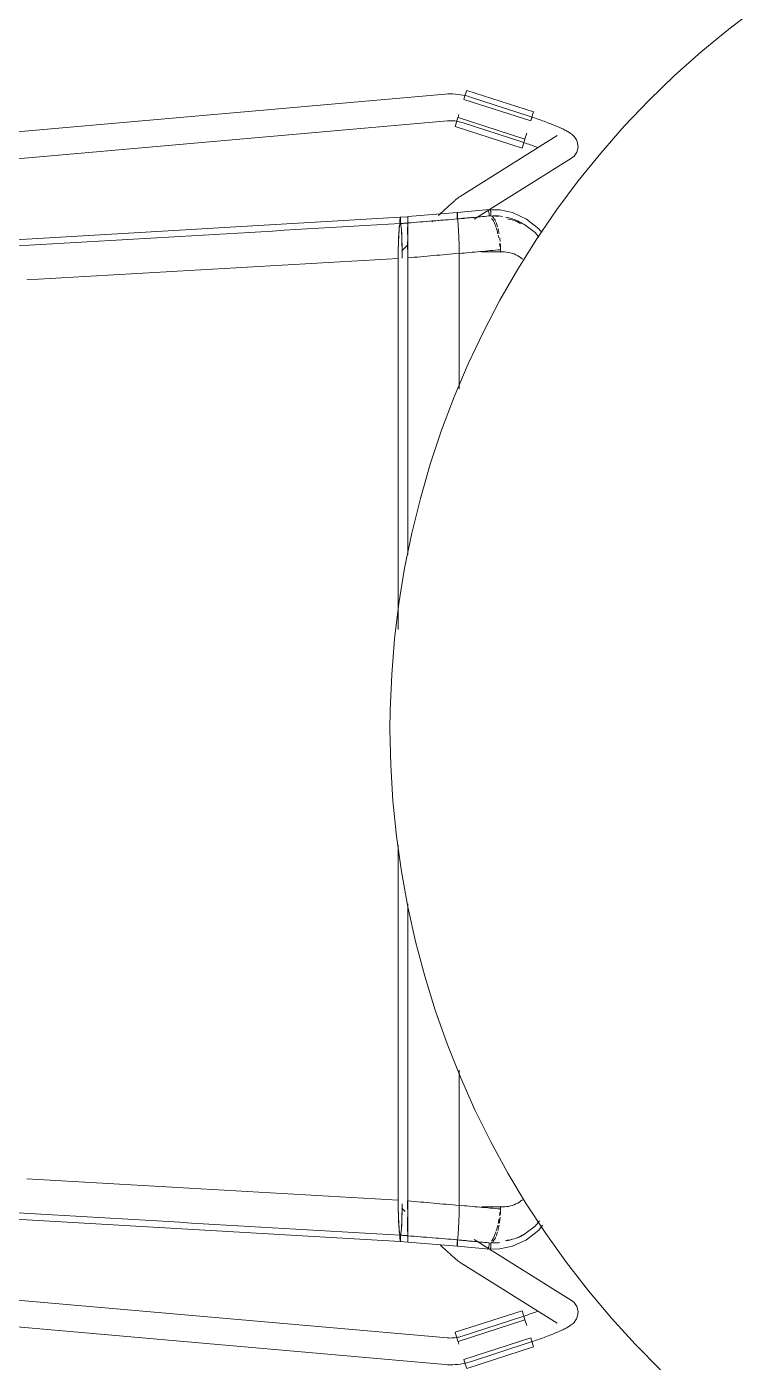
# Model space of a CAD drawing. Header units: millimetres. Extents: x 155927 to 317870, y -36033 to 97293.
# Drawn here: x 158617 to 158945, y 30921 to 31523 of the extents above; entities that cross this region are included whole.
import ezdxf

# ---------------------------------------------------------------- set-up
doc = ezdxf.new("R2010")
doc.units = ezdxf.units.MM
doc.header["$MEASUREMENT"] = 0
doc.layers.add('I-FURN', color=8, linetype='CONTINUOUS', lineweight=9)

msp = doc.modelspace()

# ---------------------------------------------------------------- linework, layer by layer
at = {"layer": 'I-FURN'}
for p, q in [((158944.76, 31531.44), (158932.02, 31521.76)), ((158932.02, 31521.76), (158919.67, 31511.59)), ((158919.67, 31511.59), (158907.74, 31500.93)), ((158907.74, 31500.93), (158896.24, 31489.8)), ((158804.87, 31492.59), (158361.55, 31453.64)), ((158804.92, 31492.59), (158804.87, 31492.59)), ((158806.06, 31492.67), (158804.92, 31492.59)), ((158807.2, 31492.7), (158806.06, 31492.67)), ((158808.34, 31492.68), (158807.2, 31492.7)), ((158809.48, 31492.62), (158808.34, 31492.68)), ((158810.62, 31492.51), (158809.48, 31492.62)), ((158811.75, 31492.36), (158810.62, 31492.51)), ((158812.88, 31492.16), (158811.75, 31492.36)), ((158813.99, 31491.92), (158812.88, 31492.16)), ((158813.29, 31490.38), (158813.93, 31492.35)), ((158813.93, 31492.35), (158814.56, 31494.3)), ((158815.1, 31491.63), (158813.99, 31491.92)), ((158814.56, 31494.3), (158844.56, 31484.61)), ((158816.19, 31491.3), (158815.1, 31491.63)), ((158843.01, 31482.59), (158816.19, 31491.3)), ((158813.25, 31490.26), (158843.26, 31480.57)), ((158896.24, 31489.8), (158885.2, 31478.22)), ((158381.58, 31443.35), (158805.92, 31480.63)), ((158805.92, 31480.63), (158806.58, 31480.68)), ((158806.58, 31480.68), (158807.25, 31480.7)), ((158807.25, 31480.7), (158807.91, 31480.69)), ((158807.91, 31480.69), (158808.57, 31480.65)), ((158808.57, 31480.65), (158809.23, 31480.59)), ((158809.23, 31480.59), (158809.89, 31480.51)), ((158809.34, 31478.15), (158809.97, 31480.1)), ((158809.89, 31480.51), (158810.54, 31480.39)), ((158809.97, 31480.1), (158810.61, 31482.07)), ((158810.54, 31480.39), (158811.19, 31480.25)), ((158840.65, 31472.5), (158810.65, 31482.19)), ((158810.68, 31482.29), (158811.05, 31483.45)), ((158811.19, 31480.25), (158811.83, 31480.09)), ((158811.83, 31480.09), (158812.46, 31479.9)), ((158812.46, 31479.9), (158812.48, 31479.89)), ((158812.48, 31479.89), (158839.3, 31471.18)), ((158843.46, 31482.44), (158843.01, 31482.59)), ((158843.93, 31482.66), (158843.3, 31480.69)), ((158844.2, 31482.2), (158843.46, 31482.44)), ((158844.56, 31484.61), (158843.93, 31482.66)), ((158844.94, 31481.95), (158844.2, 31482.2)), ((158845.67, 31481.7), (158844.94, 31481.95)), ((158846.4, 31481.45), (158845.67, 31481.7)), ((158847.12, 31481.2), (158846.4, 31481.45)), ((158847.84, 31480.94), (158847.12, 31481.2)), ((158848.55, 31480.69), (158847.84, 31480.94)), ((158849.25, 31480.43), (158848.55, 31480.69)), ((158849.93, 31480.18), (158849.25, 31480.43)), ((158850.61, 31479.92), (158849.93, 31480.18)), ((158851.28, 31479.67), (158850.61, 31479.92)), ((158851.93, 31479.42), (158851.28, 31479.67)), ((158852.57, 31479.17), (158851.93, 31479.42)), ((158853.2, 31478.91), (158852.57, 31479.17)), ((158853.81, 31478.67), (158853.2, 31478.91)), ((158809.34, 31478.15), (158839.35, 31468.46)), ((158855.16, 31474.1), (158811.58, 31446.79)), ((158840.68, 31472.6), (158841.49, 31475.08)), ((158854.4, 31478.42), (158853.81, 31478.67)), ((158854.98, 31478.17), (158854.4, 31478.42)), ((158855.54, 31477.93), (158854.98, 31478.17)), ((158856.09, 31477.69), (158855.54, 31477.93)), ((158856.61, 31477.45), (158856.09, 31477.69)), ((158857.12, 31477.22), (158856.61, 31477.45)), ((158857.62, 31476.99), (158857.12, 31477.22)), ((158858.09, 31476.75), (158857.62, 31476.99)), ((158858.55, 31476.52), (158858.09, 31476.75)), ((158858.99, 31476.3), (158858.55, 31476.52)), ((158859.41, 31476.07), (158858.99, 31476.3)), ((158859.82, 31475.84), (158859.41, 31476.07)), ((158860.22, 31475.6), (158859.82, 31475.84)), ((158860.61, 31475.36), (158860.22, 31475.6)), ((158861, 31475.1), (158860.61, 31475.36)), ((158861.39, 31474.83), (158861, 31475.1)), ((158861.79, 31474.51), (158861.39, 31474.83)), ((158862.22, 31474.14), (158861.79, 31474.51)), ((158862.69, 31473.68), (158862.22, 31474.14)), ((158863.2, 31473.05), (158862.69, 31473.68)), ((158863.77, 31472.14), (158863.2, 31473.05)), ((158885.2, 31478.22), (158874.63, 31466.21)), ((158839.63, 31471.07), (158839.3, 31471.18)), ((158839.98, 31470.41), (158839.35, 31468.46)), ((158840.32, 31470.84), (158839.63, 31471.07)), ((158840.61, 31472.38), (158839.98, 31470.41)), ((158841.01, 31470.61), (158840.32, 31470.84)), ((158841.69, 31470.38), (158841.01, 31470.61)), ((158842.37, 31470.14), (158841.69, 31470.38)), ((158843.05, 31469.91), (158842.37, 31470.14)), ((158843.71, 31469.67), (158843.05, 31469.91)), ((158844.37, 31469.44), (158843.71, 31469.67)), ((158845.02, 31469.2), (158844.37, 31469.44)), ((158845.65, 31468.97), (158845.02, 31469.2)), ((158846.28, 31468.73), (158845.65, 31468.97)), ((158864.29, 31470.76), (158863.77, 31472.14)), ((158863.88, 31466.56), (158864.47, 31468.78)), ((158864.47, 31468.78), (158864.29, 31470.76)), ((158824.77, 31440.9), (158861.53, 31463.93)), ((158862.66, 31464.82), (158861.53, 31463.93)), ((158862.66, 31464.82), (158863.88, 31466.56)), ((158874.63, 31466.21), (158864.55, 31453.79)), ((158864.55, 31453.79), (158854.98, 31440.97)), ((158807.07, 31443.03), (158806.7, 31442.68)), ((158807.44, 31443.36), (158807.07, 31443.03)), ((158807.79, 31443.67), (158807.44, 31443.36)), ((158808.13, 31443.97), (158807.79, 31443.67)), ((158808.45, 31444.26), (158808.13, 31443.97)), ((158808.76, 31444.53), (158808.45, 31444.26)), ((158809.05, 31444.79), (158808.76, 31444.53)), ((158809.33, 31445.03), (158809.05, 31444.79)), ((158809.6, 31445.26), (158809.33, 31445.03)), ((158809.85, 31445.48), (158809.6, 31445.26)), ((158810.09, 31445.68), (158809.85, 31445.48)), ((158810.32, 31445.87), (158810.09, 31445.68)), ((158810.54, 31446.05), (158810.32, 31445.87)), ((158810.77, 31446.22), (158810.54, 31446.05)), ((158811, 31446.4), (158810.77, 31446.22)), ((158811.25, 31446.58), (158811, 31446.4)), ((158811.58, 31446.79), (158811.25, 31446.58)), ((158452.84, 31418.15), (158784.75, 31437.44)), ((158784.67, 31436.9), (158784.66, 31436.51)), ((158784.7, 31437.19), (158784.67, 31436.9)), ((158784.72, 31437.38), (158784.7, 31437.19)), ((158784.75, 31437.44), (158784.72, 31437.38)), ((158788.11, 31437.71), (158784.75, 31437.45)), ((158784.78, 31437.37), (158784.75, 31437.44)), ((158784.8, 31437.18), (158784.78, 31437.37)), ((158784.83, 31436.89), (158784.8, 31437.18)), ((158784.85, 31436.51), (158784.83, 31436.89)), ((158788.1, 31437.16), (158788.11, 31437.46)), ((158788.11, 31437.46), (158788.1, 31437.17)), ((158788.1, 31437.17), (158788.1, 31436.78)), ((158788.1, 31436.78), (158788.1, 31437.16)), ((158788.1, 31436.33), (158788.1, 31436.78)), ((158788.1, 31436.78), (158788.1, 31436.33)), ((158788.11, 31437.72), (158810.31, 31439.54)), ((158788.11, 31437.65), (158788.11, 31437.72)), ((158788.11, 31437.72), (158788.11, 31437.65)), ((158788.11, 31437.65), (158788.11, 31437.71)), ((158788.11, 31437.71), (158788.11, 31437.65)), ((158788.11, 31437.46), (158788.11, 31437.65)), ((158788.11, 31437.65), (158788.11, 31437.46)), ((158788.11, 31437.46), (158788.11, 31437.65)), ((158788.11, 31437.65), (158788.11, 31437.46)), ((158788.11, 31437.46), (158788.11, 31437.17)), ((158788.11, 31437.17), (158788.11, 31437.46)), ((158788.11, 31437.17), (158788.12, 31436.78)), ((158788.12, 31436.79), (158788.11, 31437.17)), ((158788.12, 31436.34), (158788.12, 31436.79)), ((158788.12, 31436.78), (158788.12, 31436.33)), ((158802.32, 31438.63), (158801.84, 31438.17)), ((158802.8, 31439.07), (158802.32, 31438.63)), ((158803.27, 31439.52), (158802.8, 31439.07)), ((158803.73, 31439.95), (158803.27, 31439.52)), ((158804.19, 31440.37), (158803.73, 31439.95)), ((158804.63, 31440.78), (158804.19, 31440.37)), ((158805.07, 31441.19), (158804.63, 31440.78)), ((158805.49, 31441.58), (158805.07, 31441.19)), ((158805.9, 31441.96), (158805.49, 31441.58)), ((158806.31, 31442.33), (158805.9, 31441.96)), ((158806.7, 31442.68), (158806.31, 31442.33)), ((158810.22, 31438.62), (158810.21, 31438.17)), ((158810.21, 31438.16), (158810.22, 31438.62)), ((158810.21, 31438.17), (158810.21, 31437.68)), ((158810.21, 31437.67), (158810.21, 31438.16)), ((158810.21, 31437.68), (158810.21, 31437.18)), ((158810.21, 31437.18), (158810.21, 31437.67)), ((158810.21, 31437.18), (158810.22, 31436.71)), ((158810.22, 31436.71), (158810.21, 31437.18)), ((158810.26, 31439.29), (158810.24, 31439)), ((158810.24, 31439), (158810.26, 31439.29)), ((158810.28, 31439.48), (158810.26, 31439.29)), ((158810.26, 31439.29), (158810.28, 31439.48)), ((158810.31, 31439.55), (158810.28, 31439.48)), ((158810.28, 31439.48), (158810.31, 31439.54)), ((158810.31, 31439.55), (158824.8, 31440.97)), ((158810.34, 31439.48), (158810.31, 31439.55)), ((158810.31, 31439.54), (158810.34, 31439.47)), ((158810.36, 31439.29), (158810.34, 31439.48)), ((158810.38, 31438.99), (158810.36, 31439.29)), ((158810.36, 31439.28), (158810.38, 31438.99)), ((158810.4, 31438.61), (158810.38, 31438.99)), ((158810.38, 31438.99), (158810.4, 31438.6)), ((158810.41, 31438.15), (158810.4, 31438.61)), ((158810.4, 31438.6), (158810.41, 31438.15)), ((158810.4, 31436.69), (158810.41, 31437.17)), ((158810.41, 31437.16), (158810.4, 31436.69)), ((158810.4, 31436.69), (158810.6, 31435.81)), ((158810.6, 31435.8), (158810.4, 31436.69)), ((158810.41, 31437.66), (158810.41, 31438.15)), ((158810.41, 31438.15), (158810.41, 31437.66)), ((158810.41, 31437.17), (158810.41, 31437.66)), ((158810.41, 31437.66), (158810.41, 31437.16)), ((158817.95, 31436.62), (158824.39, 31440.66)), ((158829.37, 31440.76), (158823.91, 31440.84)), ((158835.02, 31439.54), (158829.37, 31440.76)), ((158841.33, 31436.64), (158835.02, 31439.54)), ((158854.98, 31440.97), (158845.92, 31427.78)), ((158784.25, 31431.97), (158784.08, 31429.47)), ((158784.44, 31433.72), (158784.25, 31431.97)), ((158784.65, 31434.61), (158784.44, 31433.72)), ((158784.66, 31436.51), (158784.64, 31436.06)), ((158784.64, 31436.06), (158784.64, 31435.57)), ((158784.64, 31435.57), (158784.64, 31435.08)), ((158784.64, 31435.08), (158784.65, 31434.61)), ((158784.86, 31436.06), (158784.85, 31436.51)), ((158784.85, 31434.6), (158784.86, 31435.07)), ((158785.06, 31433.7), (158784.85, 31434.6)), ((158784.86, 31435.56), (158784.86, 31436.06)), ((158784.86, 31435.07), (158784.86, 31435.56)), ((158785.25, 31431.95), (158785.06, 31433.7)), ((158785.41, 31429.45), (158785.25, 31431.95)), ((158788.07, 31432.23), (158788.06, 31429.73)), ((158788.06, 31429.72), (158788.07, 31432.22)), ((158788.09, 31433.98), (158788.07, 31432.23)), ((158788.07, 31432.22), (158788.09, 31433.97)), ((158788.1, 31435.84), (158788.1, 31436.33)), ((158788.1, 31436.33), (158788.1, 31435.84)), ((158788.1, 31435.34), (158788.1, 31435.84)), ((158788.1, 31435.84), (158788.1, 31435.34)), ((158788.1, 31434.87), (158788.1, 31435.34)), ((158788.1, 31435.34), (158788.1, 31434.87)), ((158788.12, 31435.85), (158788.12, 31436.34)), ((158788.12, 31436.33), (158788.12, 31435.84)), ((158788.12, 31435.35), (158788.12, 31435.85)), ((158788.12, 31435.84), (158788.12, 31435.35)), ((158788.12, 31435.35), (158788.12, 31434.88)), ((158788.12, 31434.88), (158788.12, 31435.35)), ((158788.12, 31434.88), (158788.13, 31433.99)), ((158788.13, 31433.99), (158788.12, 31434.88)), ((158788.13, 31433.99), (158788.14, 31432.25)), ((158788.14, 31432.24), (158788.13, 31433.99)), ((158788.14, 31432.24), (158788.16, 31429.74)), ((158788.16, 31429.74), (158788.14, 31432.24)), ((158799.35, 31435.81), (158798.85, 31435.33)), ((158810.6, 31435.8), (158810.77, 31434.09)), ((158810.77, 31434.07), (158810.6, 31435.8)), ((158810.77, 31434.07), (158810.92, 31431.63)), ((158810.93, 31431.59), (158810.77, 31434.07)), ((158811.04, 31428.49), (158810.93, 31431.59)), ((158810.93, 31431.59), (158811.04, 31428.56)), ((158840.62, 31434.07), (158836.94, 31435.98)), ((158845.2, 31430.57), (158840.62, 31434.07)), ((158846.86, 31432.3), (158841.33, 31436.64)), ((158848.26, 31430.56), (158846.86, 31432.3)), ((158783.96, 31426.34), (158783.88, 31422.77)), ((158784.08, 31429.47), (158783.96, 31426.34)), ((158785.54, 31426.33), (158785.41, 31429.45)), ((158788.17, 31425.05), (158785.5, 31422.48)), ((158785.62, 31422.78), (158785.54, 31426.33)), ((158788.05, 31423.04), (158788.05, 31426.6)), ((158788.05, 31426.6), (158788.05, 31423.04)), ((158788.16, 31429.74), (158788.17, 31426.61)), ((158788.17, 31426.61), (158788.16, 31429.74)), ((158788.17, 31426.61), (158788.17, 31423.04)), ((158788.17, 31423.04), (158788.17, 31426.61)), ((158811.04, 31428.56), (158811.11, 31425.05)), ((158811.11, 31425.06), (158811.04, 31428.49)), ((158811.14, 31421.2), (158811.11, 31424.96)), ((158811.11, 31424.96), (158811.14, 31421.32)), ((158845.92, 31427.78), (158837.4, 31414.24)), ((158846.93, 31428.5), (158845.2, 31430.57)), ((158783.88, 31422.77), (158783.86, 31418.99)), ((158783.86, 31418.99), (158783.86, 31252.72)), ((158783.86, 31252.72), (158783.86, 31418.99)), ((158785.64, 31419.1), (158785.62, 31422.78)), ((158788.17, 31423.04), (158788.17, 31419.25)), ((158788.17, 31419.25), (158788.17, 31423.04)), ((158788.17, 31419.25), (158788.17, 31286.42)), ((158788.17, 31286.42), (158788.17, 31419.25)), ((158811.14, 31360.64), (158811.14, 31421.2)), ((158811.14, 31421.2), (158811.14, 31360.64)), ((158830.93, 31421.9), (158821.18, 31421.9)), ((158829.69, 31422.89), (158829.69, 31421.85)), ((158837.4, 31414.24), (158829.43, 31400.37)), ((158829.43, 31400.37), (158822.02, 31386.19)), ((158822.02, 31386.19), (158815.18, 31371.72)), ((158815.18, 31371.72), (158808.93, 31357)), ((158808.93, 31357), (158803.27, 31342.03)), ((158803.27, 31342.03), (158798.21, 31326.85)), ((158798.21, 31326.85), (158793.77, 31311.48)), ((158793.77, 31311.48), (158789.94, 31295.95)), ((158789.94, 31295.95), (158786.74, 31280.28)), ((158786.74, 31280.28), (158784.16, 31264.48)), ((158784.16, 31264.48), (158782.22, 31248.6)), ((158782.22, 31248.6), (158780.92, 31232.66)), ((158780.92, 31232.66), (158780.25, 31216.67)), ((158780.25, 31216.67), (158780.16, 31208.04)), ((158780.16, 31208.04), (158780.48, 31192.04)), ((158780.48, 31192.04), (158781.44, 31176.07)), ((158781.44, 31176.07), (158783.04, 31160.15)), ((158783.04, 31160.15), (158785.27, 31144.31)), ((158783.86, 31156.18), (158783.86, 30997.09)), ((158783.86, 30997.09), (158783.86, 31156.18)), ((158785.27, 31144.31), (158788.13, 31128.57)), ((158788.13, 31128.57), (158791.63, 31112.96)), ((158788.17, 31129.82), (158788.17, 30996.82)), ((158788.17, 30996.82), (158788.17, 31129.82)), ((158791.63, 31112.96), (158795.74, 31097.49)), ((158795.74, 31097.49), (158800.47, 31082.21)), ((158800.47, 31082.21), (158805.8, 31067.13)), ((158805.8, 31067.13), (158811.74, 31052.27)), ((158811.14, 30994.88), (158811.14, 31055.37)), ((158811.14, 31055.37), (158811.14, 30994.88)), ((158811.74, 31052.27), (158818.26, 31037.66)), ((158818.26, 31037.66), (158825.36, 31023.32)), ((158825.36, 31023.32), (158833.03, 31009.28)), ((158833.03, 31009.28), (158841.26, 30995.56)), ((158452.84, 30997.92), (158784.75, 30978.63)), ((158783.86, 30997.09), (158783.88, 30993.3)), ((158783.88, 30993.3), (158783.96, 30989.74)), ((158785.5, 30993.6), (158787.03, 30992.12)), ((158785.54, 30989.74), (158785.62, 30993.29)), ((158785.62, 30993.29), (158785.64, 30995.55)), ((158788.05, 30993.03), (158788.05, 30996.81)), ((158788.05, 30996.81), (158788.05, 30993.03)), ((158788.17, 30996.82), (158788.17, 30993.03)), ((158788.17, 30993.03), (158788.17, 30996.82)), ((158788.17, 30993.03), (158788.17, 30989.47)), ((158788.17, 30989.47), (158788.17, 30993.03)), ((158811.11, 30991.12), (158811.14, 30994.88)), ((158811.14, 30994.76), (158811.11, 30991.12)), ((158821.18, 30994.17), (158830.93, 30994.17)), ((158829.69, 30994.23), (158829.69, 30993.18)), ((158841.26, 30995.56), (158850.03, 30982.18)), ((158783.96, 30989.74), (158784.08, 30986.61)), ((158784.08, 30986.61), (158784.25, 30984.1)), ((158785.25, 30984.13), (158785.41, 30986.62)), ((158785.41, 30986.62), (158785.54, 30989.74)), ((158788.06, 30986.35), (158788.05, 30989.47)), ((158788.05, 30989.47), (158788.06, 30986.35)), ((158788.07, 30983.85), (158788.06, 30986.35)), ((158788.06, 30986.35), (158788.07, 30983.85)), ((158788.16, 30986.33), (158788.14, 30983.83)), ((158788.14, 30983.83), (158788.16, 30986.33)), ((158788.16, 30986.33), (158788.17, 30989.47)), ((158788.17, 30989.46), (158788.16, 30986.34)), ((158810.93, 30984.48), (158811.04, 30987.58)), ((158811.04, 30987.52), (158810.93, 30984.48)), ((158811.11, 30991.02), (158811.04, 30987.58)), ((158811.04, 30987.58), (158811.11, 30991.02)), ((158847.19, 30987.89), (158845.2, 30985.5)), ((158848.54, 30985.87), (158846.86, 30983.77)), ((158784.25, 30984.1), (158784.44, 30982.36)), ((158784.44, 30982.36), (158784.65, 30981.47)), ((158784.65, 30981.47), (158784.64, 30981)), ((158784.64, 30981), (158784.64, 30980.5)), ((158784.64, 30980.5), (158784.64, 30980.01)), ((158784.64, 30980.01), (158784.66, 30979.56)), ((158784.85, 30981.47), (158785.06, 30982.38)), ((158784.86, 30981), (158784.85, 30981.47)), ((158784.85, 30979.57), (158784.86, 30980.02)), ((158784.86, 30980.51), (158784.86, 30981)), ((158784.86, 30980.02), (158784.86, 30980.51)), ((158785.06, 30982.38), (158785.25, 30984.13)), ((158788.09, 30982.1), (158788.07, 30983.85)), ((158788.07, 30983.85), (158788.09, 30982.1)), ((158788.1, 30980.73), (158788.1, 30981.2)), ((158788.1, 30981.2), (158788.1, 30980.73)), ((158788.1, 30980.24), (158788.1, 30980.73)), ((158788.1, 30980.73), (158788.1, 30980.23)), ((158788.1, 30979.75), (158788.1, 30980.24)), ((158788.1, 30980.23), (158788.1, 30979.74)), ((158788.1, 30979.29), (158788.1, 30979.75)), ((158788.1, 30979.74), (158788.1, 30979.29)), ((158788.13, 30982.09), (158788.12, 30981.2)), ((158788.12, 30981.19), (158788.13, 30982.08)), ((158788.12, 30981.2), (158788.12, 30980.73)), ((158788.12, 30980.72), (158788.12, 30981.19)), ((158788.12, 30980.73), (158788.12, 30980.23)), ((158788.12, 30980.23), (158788.12, 30980.72)), ((158788.12, 30980.23), (158788.12, 30979.74)), ((158788.12, 30979.74), (158788.12, 30980.23)), ((158788.12, 30979.74), (158788.12, 30979.29)), ((158788.12, 30979.28), (158788.12, 30979.74)), ((158788.14, 30983.83), (158788.13, 30982.09)), ((158788.13, 30982.08), (158788.14, 30983.83)), ((158810.6, 30980.27), (158810.4, 30979.38)), ((158810.4, 30979.38), (158810.6, 30980.27)), ((158810.6, 30980.27), (158810.77, 30982.01)), ((158810.77, 30981.99), (158810.6, 30980.27)), ((158810.77, 30982.01), (158810.93, 30984.48)), ((158810.92, 30984.44), (158810.77, 30982)), ((158840.62, 30982.01), (158836.94, 30980.1)), ((158845.2, 30985.5), (158840.62, 30982.01)), ((158846.86, 30983.77), (158841.33, 30979.43)), ((158850.03, 30982.18), (158859.32, 30969.16)), ((158784.66, 30979.56), (158784.67, 30979.18)), ((158784.67, 30979.18), (158784.7, 30978.88)), ((158784.7, 30978.88), (158784.72, 30978.7)), ((158784.72, 30978.7), (158784.75, 30978.63)), ((158784.75, 30978.63), (158784.78, 30978.7)), ((158788.11, 30978.36), (158784.75, 30978.63)), ((158784.78, 30978.7), (158784.8, 30978.89)), ((158784.8, 30978.89), (158784.83, 30979.18)), ((158784.83, 30979.18), (158784.85, 30979.57)), ((158788.1, 30978.91), (158788.1, 30979.29)), ((158788.1, 30979.29), (158788.1, 30978.91)), ((158788.12, 30979.29), (158788.11, 30978.91)), ((158788.11, 30978.9), (158788.12, 30979.28)), ((158788.11, 30978.91), (158788.11, 30978.61)), ((158788.11, 30978.61), (158788.11, 30978.9)), ((158788.11, 30978.43), (158788.11, 30978.36)), ((158788.11, 30978.36), (158788.11, 30978.43)), ((158788.11, 30978.42), (158788.11, 30978.36)), ((158788.11, 30978.36), (158788.11, 30978.42)), ((158788.11, 30978.36), (158810.31, 30976.53)), ((158803.27, 30976.56), (158802.8, 30977)), ((158803.73, 30976.13), (158803.27, 30976.56)), ((158804.19, 30975.7), (158803.73, 30976.13)), ((158804.63, 30975.29), (158804.19, 30975.7)), ((158805.07, 30974.89), (158804.63, 30975.29)), ((158805.49, 30974.5), (158805.07, 30974.89)), ((158805.9, 30974.11), (158805.49, 30974.5)), ((158806.31, 30973.75), (158805.9, 30974.11)), ((158806.7, 30973.39), (158806.31, 30973.75)), ((158810.22, 30979.37), (158810.21, 30978.89)), ((158810.21, 30978.9), (158810.22, 30979.37)), ((158810.21, 30978.4), (158810.21, 30977.91)), ((158810.21, 30977.91), (158810.21, 30978.4)), ((158810.21, 30977.91), (158810.22, 30977.45)), ((158810.22, 30977.46), (158810.21, 30977.91)), ((158810.24, 30977.08), (158810.22, 30977.46)), ((158810.22, 30977.45), (158810.24, 30977.07)), ((158810.26, 30976.78), (158810.24, 30977.08)), ((158810.24, 30977.07), (158810.26, 30976.78)), ((158810.26, 30976.78), (158810.28, 30976.59)), ((158810.28, 30976.6), (158810.26, 30976.78)), ((158810.31, 30976.53), (158810.28, 30976.6)), ((158810.28, 30976.59), (158810.31, 30976.53)), ((158810.34, 30976.6), (158810.31, 30976.53)), ((158810.31, 30976.53), (158810.34, 30976.6)), ((158810.31, 30976.53), (158824.8, 30975.11)), ((158810.34, 30976.6), (158810.36, 30976.79)), ((158810.38, 30977.09), (158810.36, 30976.79)), ((158810.36, 30976.79), (158810.38, 30977.08)), ((158810.38, 30977.08), (158810.4, 30977.47)), ((158810.4, 30977.47), (158810.38, 30977.09)), ((158810.41, 30978.91), (158810.4, 30979.38)), ((158810.4, 30979.38), (158810.41, 30978.91)), ((158810.4, 30977.47), (158810.41, 30977.92)), ((158810.41, 30977.92), (158810.4, 30977.47)), ((158810.41, 30978.41), (158810.41, 30978.91)), ((158810.41, 30978.91), (158810.41, 30978.42)), ((158810.41, 30978.42), (158810.41, 30977.92)), ((158810.41, 30977.92), (158810.41, 30978.41)), ((158824.39, 30975.41), (158817.95, 30979.45)), ((158829.37, 30975.32), (158823.91, 30975.23)), ((158861.53, 30952.14), (158824.77, 30975.18)), ((158835.02, 30976.53), (158829.37, 30975.32)), ((158841.33, 30979.43), (158835.02, 30976.53)), ((158805.92, 30935.44), (158381.42, 30972.74)), ((158807.07, 30973.05), (158806.7, 30973.39)), ((158807.44, 30972.72), (158807.07, 30973.05)), ((158807.79, 30972.4), (158807.44, 30972.72)), ((158808.13, 30972.1), (158807.79, 30972.4)), ((158808.45, 30971.81), (158808.13, 30972.1)), ((158808.76, 30971.54), (158808.45, 30971.81)), ((158809.05, 30971.28), (158808.76, 30971.54)), ((158809.33, 30971.04), (158809.05, 30971.28)), ((158809.6, 30970.81), (158809.33, 30971.04)), ((158809.85, 30970.6), (158809.6, 30970.81)), ((158810.09, 30970.39), (158809.85, 30970.6)), ((158810.32, 30970.21), (158810.09, 30970.39)), ((158810.54, 30970.03), (158810.32, 30970.21)), ((158810.77, 30969.85), (158810.54, 30970.03)), ((158811, 30969.68), (158810.77, 30969.85)), ((158811.25, 30969.49), (158811, 30969.68)), ((158811.58, 30969.28), (158811.25, 30969.49)), ((158811.58, 30969.28), (158855.16, 30941.97)), ((158859.32, 30969.16), (158869.13, 30956.52)), ((158361.55, 30962.43), (158804.87, 30923.49)), ((158869.13, 30956.52), (158879.44, 30944.28)), ((158862.66, 30951.25), (158861.53, 30952.14)), ((158862.66, 30951.25), (158863.88, 30949.52)), ((158839.35, 30947.62), (158809.34, 30937.93)), ((158839.3, 30944.9), (158812.49, 30936.19)), ((158839.63, 30945), (158839.3, 30944.9)), ((158839.35, 30947.62), (158839.98, 30945.66)), ((158840.32, 30945.23), (158839.63, 30945)), ((158839.98, 30945.66), (158840.61, 30943.69)), ((158841.01, 30945.46), (158840.32, 30945.23)), ((158841.69, 30945.69), (158841.01, 30945.46)), ((158842.37, 30945.93), (158841.69, 30945.69)), ((158843.05, 30946.16), (158842.37, 30945.93)), ((158843.71, 30946.4), (158843.05, 30946.16)), ((158844.37, 30946.63), (158843.71, 30946.4)), ((158845.02, 30946.87), (158844.37, 30946.63)), ((158845.65, 30947.1), (158845.02, 30946.87)), ((158846.28, 30947.34), (158845.65, 30947.1)), ((158863.77, 30943.94), (158863.2, 30943.02)), ((158864.29, 30945.32), (158863.77, 30943.94)), ((158863.88, 30949.52), (158864.47, 30947.29)), ((158864.47, 30947.29), (158864.29, 30945.32)), ((158879.44, 30944.28), (158890.23, 30932.47)), ((158809.97, 30935.98), (158809.34, 30937.93)), ((158810.65, 30933.88), (158840.65, 30943.57)), ((158841.49, 30941), (158840.68, 30943.48)), ((158854.4, 30937.65), (158853.81, 30937.41)), ((158854.98, 30937.9), (158854.4, 30937.65)), ((158855.54, 30938.14), (158854.98, 30937.9)), ((158856.09, 30938.38), (158855.54, 30938.14)), ((158856.61, 30938.62), (158856.09, 30938.38)), ((158857.12, 30938.86), (158856.61, 30938.62)), ((158857.62, 30939.09), (158857.12, 30938.86)), ((158858.09, 30939.32), (158857.62, 30939.09)), ((158858.55, 30939.55), (158858.09, 30939.32)), ((158858.99, 30939.78), (158858.55, 30939.55)), ((158859.41, 30940.01), (158858.99, 30939.78)), ((158859.82, 30940.24), (158859.41, 30940.01)), ((158860.22, 30940.47), (158859.82, 30940.24)), ((158860.61, 30940.71), (158860.22, 30940.47)), ((158861, 30940.97), (158860.61, 30940.71)), ((158861.39, 30941.25), (158861, 30940.97)), ((158861.79, 30941.56), (158861.39, 30941.25)), ((158862.22, 30941.93), (158861.79, 30941.56)), ((158862.69, 30942.39), (158862.22, 30941.93)), ((158863.2, 30943.02), (158862.69, 30942.39)), ((158805.95, 30935.44), (158805.92, 30935.44)), ((158806.61, 30935.39), (158805.95, 30935.44)), ((158807.28, 30935.38), (158806.61, 30935.39)), ((158807.94, 30935.39), (158807.28, 30935.38)), ((158808.6, 30935.42), (158807.94, 30935.39)), ((158809.26, 30935.48), (158808.6, 30935.42)), ((158809.91, 30935.57), (158809.26, 30935.48)), ((158810.57, 30935.69), (158809.91, 30935.57)), ((158810.61, 30934), (158809.97, 30935.98)), ((158811.21, 30935.83), (158810.57, 30935.69)), ((158811.05, 30932.62), (158810.68, 30933.79)), ((158811.85, 30935.99), (158811.21, 30935.83)), ((158812.49, 30936.19), (158811.85, 30935.99)), ((158843.26, 30935.5), (158813.25, 30925.82)), ((158816.2, 30924.77), (158843.01, 30933.48)), ((158843.46, 30933.63), (158843.01, 30933.48)), ((158843.3, 30935.39), (158843.93, 30933.41)), ((158844.2, 30933.88), (158843.46, 30933.63)), ((158843.93, 30933.41), (158844.56, 30931.46)), ((158844.94, 30934.12), (158844.2, 30933.88)), ((158845.67, 30934.37), (158844.94, 30934.12)), ((158846.4, 30934.62), (158845.67, 30934.37)), ((158847.12, 30934.88), (158846.4, 30934.62)), ((158847.84, 30935.13), (158847.12, 30934.88)), ((158848.55, 30935.38), (158847.84, 30935.13)), ((158849.25, 30935.64), (158848.55, 30935.38)), ((158849.93, 30935.89), (158849.25, 30935.64)), ((158850.61, 30936.15), (158849.93, 30935.89)), ((158851.28, 30936.4), (158850.61, 30936.15)), ((158851.93, 30936.66), (158851.28, 30936.4)), ((158852.57, 30936.91), (158851.93, 30936.66)), ((158853.2, 30937.16), (158852.57, 30936.91)), ((158853.81, 30937.41), (158853.2, 30937.16)), ((158890.23, 30932.47), (158901.48, 30921.09)), ((158813.93, 30923.73), (158813.29, 30925.7)), ((158844.56, 30931.46), (158814.56, 30921.77)), ((158804.87, 30923.49), (158806.01, 30923.41)), ((158806.01, 30923.41), (158807.15, 30923.38)), ((158807.15, 30923.38), (158808.3, 30923.39)), ((158808.3, 30923.39), (158809.44, 30923.45)), ((158809.44, 30923.45), (158810.57, 30923.56)), ((158810.57, 30923.56), (158811.71, 30923.71)), ((158811.71, 30923.71), (158812.83, 30923.9)), ((158812.83, 30923.9), (158813.95, 30924.14)), ((158814.56, 30921.77), (158813.93, 30923.73)), ((158813.95, 30924.14), (158815.05, 30924.43)), ((158815.05, 30924.43), (158816.15, 30924.76)), ((158816.15, 30924.76), (158816.2, 30924.77))]:
    msp.add_line(p, q, dxfattribs=at)
for points, knots in [([(158784.65, 31434.61), (158784.64, 31434.83), (158784.64, 31435.32), (158784.64, 31435.96), (158784.65, 31436.42), (158784.67, 31436.83), (158784.7, 31437.28), (158784.73, 31437.44), (158784.75, 31437.45)], [-1, -1, -1, -1, -0.90625, -0.8125, -0.765625, -0.71875, -0.625, -0.501507, -0.501507, -0.501507, -0.501507]), ([(158784.75, 31437.45), (158784.77, 31437.45), (158784.8, 31437.31), (158784.83, 31436.91), (158784.85, 31436.52), (158784.86, 31436.07), (158784.86, 31435.57), (158784.86, 31435.07), (158784.85, 31434.75), (158784.85, 31434.6)], [-0.5, -0.5, -0.5, -0.5, -0.375, -0.3125, -0.25, -0.1875, -0.125, -0.0625, 0, 0, 0, 0]), ([(158824.62, 31438.03), (158824.63, 31438.25), (158824.63, 31438.74), (158824.54, 31439.49), (158824.39, 31440.16), (158824.22, 31440.59), (158824.1, 31440.74), (158824.05, 31440.78)], [-1, -1, -1, -1, -0.90625, -0.8125, -0.71875, -0.625, -0.5625, -0.5625, -0.5625, -0.5625]), ([(158824.95, 31440.92), (158824.97, 31440.9), (158825.02, 31440.86), (158825.1, 31440.75), (158825.19, 31440.56), (158825.3, 31440.24), (158825.37, 31439.84), (158825.41, 31439.48), (158825.42, 31439.11), (158825.42, 31438.66), (158825.38, 31438.31), (158825.36, 31438.13)], [0.5555556, 0.5555556, 0.5555556, 0.5555556, 0.5833333, 0.6180556, 0.6527778, 0.7222222, 0.7916667, 0.8263889, 0.8611111, 0.9305556, 1, 1, 1, 1]), ([(158825.36, 31438.13), (158825.75, 31437.98), (158826.5, 31437.42), (158827.19, 31436.29), (158827.51, 31435.61)], [0, 0, 0, 0, 0.1666667, 0.3309695, 0.3309695, 0.3309695, 0.3309695]), ([(158831.93, 31437.55), (158834.05, 31437.11), (158837.13, 31436.1), (158839.89, 31434.47), (158840.76, 31433.88)], [0.1763318, 0.1763318, 0.1763318, 0.1763318, 0.3333333, 0.408557, 0.408557, 0.408557, 0.408557]), ([(158838.7, 31434.6), (158838.11, 31434.94), (158836.26, 31435.96), (158834.28, 31436.46), (158832.91, 31436.68)], [0.6175454, 0.6175454, 0.6175454, 0.6175454, 0.6666667, 0.7702374, 0.7702374, 0.7702374, 0.7702374]), ([(158783.86, 31418.99), (158783.86, 31420.26), (158783.87, 31422.81), (158783.95, 31426.42), (158784.08, 31429.58), (158784.3, 31432.94), (158784.51, 31434.33), (158784.65, 31434.61)], [-1, -1, -1, -1, -0.833333, -0.666667, -0.5, -0.333333, 0, 0, 0, 0]), ([(158784.85, 31434.6), (158784.99, 31434.31), (158785.2, 31432.92), (158785.42, 31429.57), (158785.55, 31426.41), (158785.62, 31422.85), (158785.64, 31420.34), (158785.64, 31419.1)], [-1, -1, -1, -1, -0.6666667, -0.5, -0.3333333, -0.1666667, -0.003964, -0.003964, -0.003964, -0.003964]), ([(158804.11, 31436.2), (158802.46, 31436.06), (158797.13, 31435.62), (158791.79, 31435.18), (158788.1, 31434.87)], [0.2766114, 0.2766114, 0.2766114, 0.2766114, 0.5, 1, 1, 1, 1]), ([(158829.69, 31421.85), (158832.08, 31422.06), (158835.68, 31421.43), (158838.68, 31419.5), (158839.58, 31418.74)], [0, 0, 0, 0, 0.3333333, 0.5, 0.5, 0.5, 0.5]), ([(158784.65, 30981.47), (158784.51, 30981.74), (158784.3, 30983.13), (158784.08, 30986.49), (158783.95, 30989.66), (158783.87, 30993.26), (158783.86, 30995.81), (158783.86, 30997.09)], [-1, -1, -1, -1, -0.666667, -0.5, -0.333333, -0.166667, 0, 0, 0, 0]), ([(158785.64, 30995.55), (158785.63, 30993.52), (158785.57, 30990.3), (158785.42, 30986.51), (158785.2, 30983.16), (158784.99, 30981.76), (158784.85, 30981.47)], [-0.9335619, -0.9335619, -0.9335619, -0.9335619, -0.6666667, -0.5, -0.3333333, 0, 0, 0, 0]), ([(158839.58, 30997.34), (158838.68, 30996.57), (158835.68, 30994.64), (158832.08, 30994.01), (158829.69, 30994.23)], [0.5, 0.5, 0.5, 0.5, 0.6666667, 1, 1, 1, 1]), ([(158784.75, 30978.63), (158784.73, 30978.63), (158784.7, 30978.77), (158784.67, 30979.16), (158784.65, 30979.54), (158784.64, 30980), (158784.64, 30980.5), (158784.64, 30981), (158784.65, 30981.32), (158784.65, 30981.47)], [-0.498493, -0.498493, -0.498493, -0.498493, -0.375, -0.3125, -0.25, -0.1875, -0.125, -0.0625, 0, 0, 0, 0]), ([(158840.6, 30982.01), (158839.78, 30981.5), (158837.06, 30979.92), (158834.07, 30979.32), (158831.97, 30979.04)], [-0.4024189, -0.4024189, -0.4024189, -0.4024189, -0.3333333, -0.1789981, -0.1789981, -0.1789981, -0.1789981]), ([(158825.36, 30977.94), (158825.38, 30977.8), (158825.41, 30977.52), (158825.43, 30977.09), (158825.41, 30976.72), (158825.39, 30976.43), (158825.36, 30976.16), (158825.31, 30975.91), (158825.25, 30975.68), (158825.18, 30975.49), (158825.08, 30975.29), (158824.99, 30975.19), (158824.95, 30975.16)], [0, 0, 0, 0, 0.0555556, 0.1111111, 0.1666667, 0.1944444, 0.2222222, 0.2777778, 0.3055556, 0.3333333, 0.3888889, 0.4444444, 0.4444444, 0.4444444, 0.4444444])]:
    msp.add_open_spline(points, degree=3, knots=knots, dxfattribs=at)
for points in [[(158810.4, 31436.69), (158806.69, 31436.39), (158799.27, 31435.78), (158791.84, 31435.18), (158788.12, 31434.88)], [(158810.4, 31436.69), (158812.93, 31436.93), (158817.96, 31437.41), (158822.91, 31437.89), (158825.36, 31438.13)], [(158810.4, 31436.73), (158812.71, 31436.95), (158815.03, 31437.18), (158817.3, 31437.41)], [(158826.67, 31435.54), (158826.36, 31436.18), (158826.04, 31436.58), (158825.72, 31436.91)], [(158828.87, 31437.9), (158827.98, 31438.01), (158827.08, 31438.03), (158826.18, 31438.03)], [(158826.89, 31438.1), (158828.15, 31438.08), (158829.41, 31437.99), (158830.65, 31437.8)], [(158784.65, 31434.61), (158729.25, 31431.39), (158618.48, 31424.95), (158507.89, 31418.51), (158452.65, 31415.29)], [(158784.65, 31434.61), (158785.23, 31434.65), (158786.38, 31434.74), (158787.54, 31434.83), (158788.12, 31434.88)], [(158784.85, 31434.6), (158785.39, 31434.65), (158786.48, 31434.74), (158787.56, 31434.83), (158788.1, 31434.87)], [(158827.63, 31433.12), (158827.37, 31433.93), (158827.08, 31434.74), (158826.79, 31435.3)], [(158827.73, 31435.13), (158827.97, 31434.54), (158828.21, 31433.88), (158828.41, 31433.15)], [(158828.48, 31430.08), (158828.26, 31431), (158828.03, 31431.95), (158827.78, 31432.8)], [(158828.59, 31432.48), (158828.78, 31431.74), (158828.94, 31430.93), (158829.09, 31430.1)], [(158828.88, 31428.18), (158828.8, 31428.6), (158828.71, 31429.01), (158828.63, 31429.42)], [(158829.46, 31424.31), (158829.4, 31424.79), (158829.34, 31425.25), (158829.27, 31425.72)], [(158829.37, 31428.18), (158829.43, 31427.66), (158829.49, 31427.14), (158829.53, 31426.61)], [(158829.59, 31425.67), (158829.65, 31424.77), (158829.68, 31423.84), (158829.69, 31422.89)], [(158617.36, 31409.4), (158672.83, 31412.6), (158728.33, 31415.79), (158783.86, 31418.99)], [(158788.17, 31419.25), (158792.01, 31419.6), (158795.84, 31419.94), (158799.66, 31420.28)], [(158799.66, 31420.28), (158803.49, 31420.63), (158807.32, 31420.97), (158811.14, 31421.32)], [(158811.14, 31421.2), (158814.27, 31421.5), (158820.52, 31422.09), (158826.66, 31422.63), (158829.69, 31422.89)], [(158829.69, 31421.85), (158830.2, 31421.89), (158830.71, 31421.91), (158831.21, 31421.9)], [(158783.86, 30997.09), (158728.33, 31000.28), (158672.8, 31003.48), (158617.36, 31006.67)], [(158784.65, 30981.47), (158729.25, 30984.69), (158618.48, 30991.13), (158507.89, 30997.57), (158452.65, 31000.79)], [(158799.66, 30995.79), (158795.84, 30996.13), (158792.01, 30996.48), (158788.17, 30996.82)], [(158811.14, 30994.76), (158807.32, 30995.1), (158803.49, 30995.45), (158799.66, 30995.79)], [(158811.14, 30994.88), (158814.28, 30994.57), (158820.52, 30993.98), (158826.66, 30993.44), (158829.69, 30993.18)], [(158829.28, 30990.34), (158829.34, 30990.81), (158829.4, 30991.29), (158829.44, 30991.77)], [(158829.69, 30993.18), (158829.68, 30992.23), (158829.65, 30991.3), (158829.59, 30990.39)], [(158831.61, 30994.19), (158830.97, 30994.16), (158830.33, 30994.17), (158829.69, 30994.23)], [(158827.78, 30983.4), (158828.03, 30984.2), (158828.26, 30985.07), (158828.47, 30985.99)], [(158829.09, 30985.97), (158828.95, 30985.13), (158828.78, 30984.33), (158828.59, 30983.59)], [(158828.63, 30986.65), (158828.76, 30987.3), (158828.9, 30987.96), (158829.02, 30988.64)], [(158829.52, 30989.46), (158829.45, 30988.56), (158829.35, 30987.68), (158829.22, 30986.83)], [(158784.65, 30981.47), (158785.23, 30981.42), (158786.38, 30981.33), (158787.54, 30981.24), (158788.12, 30981.2)], [(158784.85, 30981.47), (158784.87, 30980.88), (158784.86, 30979.37), (158784.79, 30978.63), (158784.75, 30978.63)], [(158784.85, 30981.47), (158785.39, 30981.43), (158786.48, 30981.34), (158787.56, 30981.25), (158788.1, 30981.2)], [(158810.4, 30979.38), (158806.69, 30979.68), (158799.27, 30980.29), (158791.84, 30980.89), (158788.12, 30981.19)], [(158795.66, 30980.58), (158795.25, 30980.61), (158794.84, 30980.64), (158794.42, 30980.68)], [(158810.22, 30979.37), (158806.57, 30979.67), (158802.92, 30979.97), (158799.27, 30980.28)], [(158827.53, 30980.49), (158827.2, 30979.8), (158826.5, 30978.65), (158825.75, 30978.09), (158825.36, 30977.94)], [(158825.71, 30978.95), (158826.04, 30979.36), (158826.36, 30979.88), (158826.67, 30980.52)], [(158826.79, 30980.77), (158827.08, 30981.41), (158827.36, 30982.15), (158827.62, 30982.97)], [(158828.41, 30982.92), (158828.2, 30982.19), (158827.97, 30981.56), (158827.72, 30980.96)], [(158810.22, 30979.37), (158812.59, 30979.13), (158814.95, 30978.9), (158817.3, 30978.66)], [(158810.4, 30979.38), (158812.93, 30979.14), (158817.96, 30978.66), (158822.91, 30978.18), (158825.36, 30977.94)], [(158824.05, 30975.29), (158824.1, 30975.33), (158824.19, 30975.45), (158824.32, 30975.75), (158824.44, 30976.14), (158824.54, 30976.59), (158824.6, 30977.08), (158824.63, 30977.58), (158824.63, 30977.9), (158824.62, 30978.05)], [(158826.19, 30977.98), (158826.84, 30977.99), (158827.49, 30978.03), (158828.13, 30978.09)], [(158829.35, 30978.12), (158828.54, 30978.03), (158827.71, 30978.02), (158826.89, 30978.03)], [(158832.6, 30978.91), (158833.33, 30979.11), (158834.05, 30979.35), (158834.75, 30979.61)]]:
    msp.add_open_spline(points, degree=3, dxfattribs=at)

doc.saveas('drawing.dxf')
